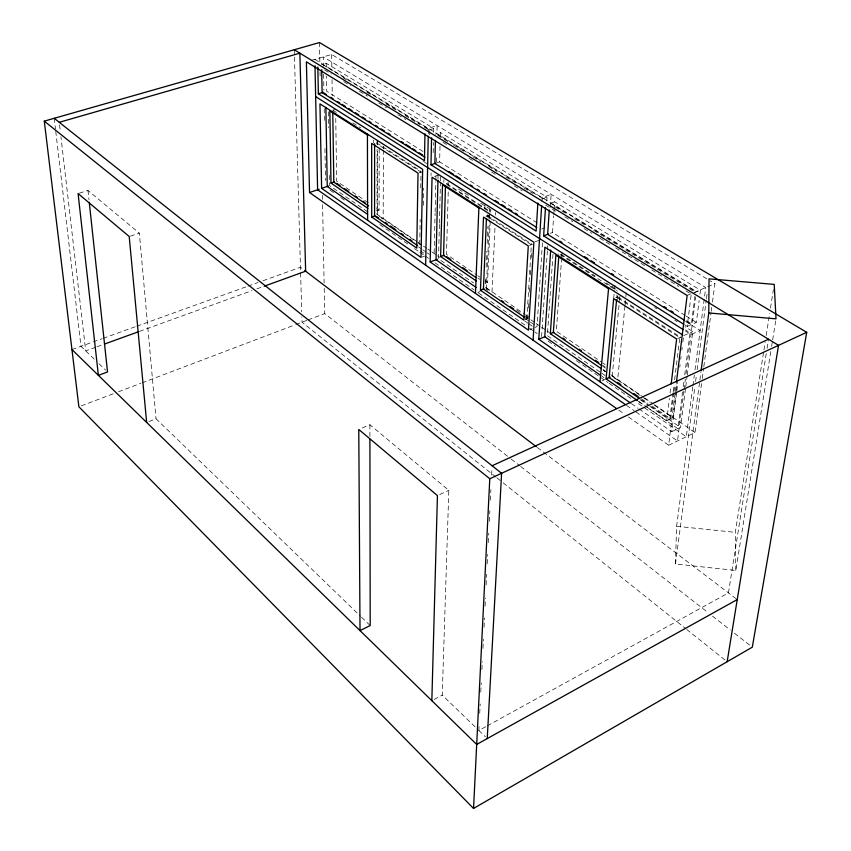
<?xml version="1.0" encoding="UTF-8"?>
<svg xmlns="http://www.w3.org/2000/svg" width="851" height="851" viewBox="0 0 851 851"><rect width="100%" height="100%" fill="white"/><g stroke="black" fill="none" stroke-linecap="round" stroke-linejoin="round"><path stroke-width="0.64" stroke-dasharray="4.25 3.19" d="M377.025 210.867L377.099 149.308M377.11 144.074L377.121 140.138M377.45 214.973L377.546 149.319M377.557 144.181L377.567 140.202M376.77 210.952L379.057 210.144L379.195 147.308M383.407 150.212L383.152 219.111L379.876 216.867M383.407 148.882L383.418 146.234M419.734 244.418L420.171 219.43M420.734 187.869L421.022 172.083L376.823 143.819M423.362 205.229L423.692 188.145M428.298 133.65L428.404 128.427L437.137 125.565L436.957 133.384M429.702 134.862L429.808 129.756L322.433 64.41M431.031 175.561L431.095 172.934M433.18 152.68L433.404 142.489M433.638 132.299L433.723 128.469L326.22 63.293L321.412 64.708M434.159 252.853L435.084 213.356M435.116 212.048L435.829 181.763M435.85 180.444L435.978 175.178M436.286 162.041L436.435 155.531M437.978 179.125L438.074 175.157M537.151 222.877L439.627 161.881L440.031 145.266M440.254 136.32L440.35 132.49L435.361 134.139M439.382 224.483L438.52 258.842L473.539 282.936M439.414 223.164L440.446 182.199M440.478 180.88L440.616 175.593M443.828 182.327L443.903 179.689M448.232 191.996L446.477 254.343L476.741 274.969M448.424 185.358L448.498 182.71L446.094 183.539M770.783 351.601L735.828 570.436L675.449 564.022L676.619 526.28L694.895 386.769M475.049 726.818L442.243 695.15L448.817 490.336L369.898 424.755L361.005 428.521M484.847 208.921L485.017 204.942L481.358 206.272M487.474 217.292L487.591 214.643M485.442 283.16L485.73 276.543M486.134 267.278L486.836 251.385M487.176 243.45L487.931 226.238M488.283 218.303L488.4 215.654M486.325 289L489.378 219.994M489.421 218.867L489.665 213.356M489.729 212.027L489.846 209.378M485.187 283.255L487.549 282.341L490.314 220.154M490.676 212.218L490.793 209.569L488.368 210.452M491.984 291.989L495.005 227.047M495.559 215.112L495.676 212.463M479.06 726.531L478.868 730.509L485.825 726.658M479.73 713.298L480.187 704.032M480.783 692.118L481.251 682.853M481.911 669.609L482.304 661.663M482.964 648.43L483.432 639.165M484.028 627.251L484.485 617.986M485.081 606.072L485.474 598.125M486.144 584.892L486.666 574.297M487.197 563.713L487.666 554.448M488.261 542.534L488.719 533.269M489.314 521.355L489.846 510.76M490.378 500.165L490.899 489.58M491.633 475.018L491.963 468.401M526.854 318.912L531.364 244.726L486.559 216.005M528.354 307.966L528.684 302.669M529.333 292.074L529.737 285.447M530.386 274.852L530.79 268.225M531.439 257.63L531.843 251.002M541.917 201.591L542.161 197.623L551.161 194.326L550.278 207.506M542.459 242.801L537.002 326.614L529.652 329.656M546.757 200.985L547.012 197.155L440.35 132.49M541.608 336.592L547.353 250.971M547.448 249.651L547.714 245.705M685.108 315.402L552.533 232.493L553.671 215.856M553.756 214.58L554.022 210.74M554.107 209.463L554.639 201.783L549.703 203.612M552.99 254.258L547.342 335.677L600.849 372.557M561.671 257.97L556.331 331.199L601.912 362.324M561.766 256.662L562.054 252.736L558.341 254.183M613.688 298.435L614.433 290.499M614.56 289.18L614.933 285.213M616.762 297.637L617.007 295.02M617.464 299.563L617.773 295.957M612.167 376.344L619.368 301.594M619.507 300.584L619.953 296.01L615.762 297.744M624.953 306.094L617.592 380.174L613.209 377.163M625.081 304.764L625.74 298.148M625.868 296.829L626.262 292.861M647.217 407.31L666.705 420.777L669.418 398.353M670.056 393.077L670.854 386.482M673.013 392.949L669.79 419.32L649.207 405.14M673.184 391.63L673.981 385.046M674.63 379.769L679.8 337.592L616.815 297.307M673.907 392.545L670.673 418.905L652.26 406.225M674.066 391.226L674.875 384.631M628.527 416.979L668.663 445.222L675.141 392.683M675.311 391.364L676.279 383.482M666.705 420.777L672.875 417.862L676.13 391.513M676.29 390.205L677.268 382.301M639.069 408.959L671.769 431.691L676.662 392.194M676.822 390.886L677.8 382.982M679.758 367.185L680.087 364.558M680.736 359.292L681.066 356.654M681.885 350.08L682.204 347.442M682.864 342.176L683.513 336.911M684.97 325.018L687.204 326.433L691.246 294.138L683.342 289.308M682.576 391.939L677.928 428.755L645.26 406.182M683.247 386.684L684.076 380.11M684.736 374.855L690.055 332.784L685.566 329.943M694.916 296.244L691.331 324.635L685.715 321.104M683.842 391.045L677.513 440.967L635.154 411.405M684.013 389.737L685.342 379.227M686.002 373.972L695.682 297.137M671.769 431.691L680.566 427.5L685.576 388.077M685.746 386.769L687.087 376.259M687.257 374.94L692.778 331.582L684.927 326.624M687.204 326.433L696.341 322.433L699.16 300.52M699.979 294.074L700.479 290.202L554.639 201.783M692.788 386.907L686.3 436.744L636.25 402.108M692.959 385.599L694.32 375.11M695.012 369.866L705.724 287.542L323.284 56.9L323.444 66.197M695.586 381.503L696.448 374.929M697.139 369.664L706.287 299.903M706.458 298.595L707.319 292.01M675.449 564.022L699.703 381.312M699.884 379.993L700.926 372.11M668.663 445.222L695.022 432.542L702.064 379.833M702.245 378.514L703.649 367.972M703.83 366.653L711.053 312.625M711.223 311.306L711.755 307.349M712.457 302.084L714.925 283.628L710.362 280.904M735.828 570.436L735.317 532.364L763.719 351.303M763.932 349.995L765.166 342.123M766.187 335.56L769.687 313.253M770.517 308.009L773.399 289.638M766.251 353.622L728.445 592.881L486.995 726.02M767.081 348.389L768.527 339.241M771.612 346.368L772.453 341.123M772.665 339.815L776.016 318.848M434.148 699.448L442.243 695.15M439.712 494.527L448.817 490.336M602.008 380.897L605.05 379.546M683.672 335.592L692.778 331.582M677.673 338.528L680.853 337.124M694.703 292.67L700.479 290.202M687.129 295.467L714.925 283.628M525.056 319.657L527.45 318.668M610.741 286.936L613.89 285.649M148.999 421.532L156.031 418.766L360.633 616.347M477.826 292.457L480.187 291.521M534.992 241.822L538.832 240.354M529.513 245.428L531.981 244.482M550.31 233.334L552.533 232.493M541.672 229.036L545.002 227.781M81.366 405.853L113.598 393.641M118.555 391.758L140.862 383.301M142.106 382.833L294.574 325.018M295.808 324.55L306.785 320.391M307.988 319.933L324.71 313.594L510.206 458.306M422.192 257.002L424.585 256.108M542.087 198.964L547.012 197.155M485.942 216.228L489.602 214.888M95.695 347.24L85.696 350.867L60.932 136.745M96.95 346.793L103.194 344.527M139.436 331.401L251.907 290.659M256.906 288.851L264.395 286.138M71.952 349.559L92.206 342.262M93.174 341.911L102.184 338.677M103.162 338.315L135.852 326.539M136.883 326.178L246.833 286.564M248.003 286.138L258.055 282.521M262.991 280.745L300.446 267.246L303.616 269.661M434.499 176.391L439.414 174.689M419.213 172.7L421.617 171.881M437.159 162.722L439.627 161.881M130.331 236.131L139.341 233.153L156.031 418.766M429.989 129.692L433.723 128.469M79.324 193.156L87.972 190.464L139.341 233.153M333.315 109.939L335.634 109.215M311.445 60.347L331.656 54.464L709.223 280.224M676.619 526.28L735.317 532.364M314.859 59.347L696.458 291.489M437.563 134.479L542.981 198.634M550.608 203.283L696.331 291.978M343.059 77.728L346.453 79.792M366.792 92.185L371.313 94.94M386.003 103.886L397.3 110.768M405.204 115.587L419.894 124.533M424.415 127.288L428.936 130.043M437.818 135.458L448.02 141.67M453.689 145.117L465.018 152.021M472.954 156.85L480.889 161.69M488.814 166.519L496.75 171.349M505.813 176.87L516.014 183.093M523.95 187.922L533.013 193.443M555.352 207.048L567.777 214.622M574.553 218.75L585.85 225.632M593.753 230.44L695.405 292.372M324.571 69.91L331.347 74.048M343.761 81.643L350.527 85.781M359.558 91.302L367.451 96.131M378.738 103.035L386.641 107.864M397.928 114.768L405.821 119.597M442.945 142.298L447.466 145.064M468.975 158.222L473.507 160.988M491.623 172.062L497.282 175.529M514.259 185.912L522.184 190.762M545.651 205.112L555.809 211.325M564.841 216.845L572.744 221.675M584.031 228.579L591.924 233.408M599.827 238.237L611.114 245.141M615.624 247.896L646.1 266.533M651.738 269.99L678.821 286.553M422.99 151.478L326.699 91.248L326.433 76.005M686.236 316.115L696.341 322.433M686.629 320.71L692.246 324.231M685.523 321.338L700.128 330.528L691.001 334.56L685.395 330.996M423.394 161.424L426.755 163.541M654.653 307.498L656.887 308.913M674.832 320.253L677.077 321.667M458.508 189.071L469.646 196.134M480.772 203.208L489.676 208.867M560.947 254.3L595.126 276.011M606.157 283.011L617.177 290.01M332.741 110.109L338.326 113.662M352.835 122.884L360.654 127.852M560.064 254.64L617.39 291.085M446.36 183.454L488.634 210.357M446.615 184.454L487.761 210.676M376.557 142.83L420.766 171.083M617.72 296.935L680.704 337.187M487.432 215.686L532.247 244.386M477.815 275.703L479.975 277.181M485.378 280.862L487.549 282.341M368.185 202.719L336.634 181.178L335.741 117.066M376.887 208.665L379.057 210.144M602.997 363.058L605.167 364.547M477.879 277.99L480.038 279.468M603.008 365.494L605.178 366.972M603.221 366.611L605.391 368.1M486.368 287.883L524.418 313.966M525.503 314.71L529.854 317.689M485.442 287.5L489.804 290.499M376.323 213.75L416.841 241.567M417.937 242.322L422.319 245.333M423.415 246.077L426.702 248.332M427.798 249.088L431.085 251.343M432.18 252.098L436.563 255.098M437.648 255.853L439.839 257.353M485.847 288.936L488.027 290.436M516.504 309.987L520.886 312.998M525.269 316.008L529.652 319.008M530.747 319.763L535.13 322.774M536.226 323.518L540.598 326.529M541.693 327.284L546.076 330.294M547.172 331.039L549.363 332.55M603.029 369.387L605.221 370.887M610.699 374.653L643.547 397.204M644.643 397.96L653.408 403.97M654.504 404.725L695.022 432.542M379.599 216.441L417.224 242.28M418.298 243.024L422.596 245.971M603.444 370.185L605.614 371.674M612.188 376.185L642.526 397.023M643.611 397.768L650.111 402.236M654.451 405.214L672.875 417.862M603.348 370.387L605.54 371.887M525.535 317.072L527.716 318.561M524.971 318.327L529.343 321.338M530.439 322.093L534.822 325.103M641.42 398.779L647.919 403.246M641.633 399.917L648.132 404.395M367.579 211.782L329.656 185.646L329.465 173.785M418.501 246.875L421.745 249.12M422.83 249.864L426.085 252.109M427.17 252.853L429.329 254.343M601.944 373.312L605.221 375.568M640.154 399.651L648.898 405.672M649.983 406.427L680.566 427.5M524.695 320.944L527.95 323.189M529.035 323.933L532.279 326.178M638.558 401.332L646.132 406.565M420.298 250.747L424.66 253.758M601.848 376.185L603.997 377.674M638.729 401.672L644.175 405.427M329.965 190.103L334.294 193.103M340.794 197.602L345.123 200.602M379.791 224.59L407.948 244.077M414.448 248.577L418.777 251.577M419.862 252.321L424.192 255.321M425.277 256.077L428.521 258.321M435.031 262.821L474.177 289.925M478.528 292.935L525.29 325.305M529.641 328.316L533.992 331.326M535.077 332.071L537.258 333.581M548.129 341.113L555.746 346.378M576.414 360.686L599.264 376.504M600.349 377.259L607.965 382.524M609.061 383.28L626.464 395.321M627.549 396.077L630.814 398.342M631.431 403.661L638.048 408.257M626.464 405.342L634.069 410.65M618.762 410.108L624.187 413.926M537.353 447.488L737.243 599.572M511.26 459.125L519.642 465.667M520.695 466.486L708.287 612.826M712.478 616.103L730.296 629.995M734.487 633.272L750.21 645.537M495.91 477.06L302.009 322.199L301.86 316.88M496.952 477.89L502.133 482.028M503.175 482.857L685.672 628.602M686.704 629.432L727.148 661.727M94.259 359.133L80.983 346.304L55.613 130.16M99.003 363.707L105.641 370.121M361.59 617.262L370.196 625.57M478.805 730.445L485.378 736.796M54.219 118.3L55.464 128.852M59.57 124.927L60.325 131.501M87.972 190.464L88.972 199.666M294.265 49.752L301.711 311.732M319.476 42.55L319.859 62.485M320.04 71.782L320.136 77.09M322.423 195.347L322.497 199.325M322.603 204.644L324.114 283.032M324.22 288.351L324.71 313.594M326.22 63.293L326.284 67.112M323.593 74.165L323.88 90.089M324.22 108.694L324.454 121.991M324.933 148.563L325.507 180.465M328.433 111.864L328.699 127.682M331.656 54.464L331.89 70.378M332.028 79.664L332.273 95.578M369.898 424.755L369.919 436.648M373.344 140.053L373.344 142.808"/><path stroke-width="1.28" d="M374.61 143.713L374.578 215.984L417.533 245.567M708.777 312.955L709.043 278.851L774.219 284.394L776.016 318.848L708.777 312.955L701.096 370.791M424.957 133.884L424.447 160.69L318.359 93.78L317.827 67.038M425.638 265.193L428.244 136.256M537.875 203.006L536.13 231.132L430.989 164.817L431.563 137.936M430.18 261.97L432.042 177.242L533.885 242.248L528.46 330.145L430.18 261.97L437.329 259.289M435.404 140.468L434.882 163.488L536.768 227.515M437.946 180.444L436.02 259.778L476.294 287.553M476.252 280.936L440.637 256.523L442.499 184.795L479.177 208.229M445.435 186.401L443.562 255.428L475.954 277.575M431.84 700.681L437.435 495.569L358.782 429.468L360.016 630.602L370.196 625.57L369.919 439.286M475.464 293.382L478.911 207.155M480.443 290.202L483.506 217.122L528.28 245.907L523.854 320.146L480.443 290.202L483.996 288.808M486.442 218.664L483.411 289.042L524.684 317.423M473.539 808.45L489.782 478.751L44.284 121.14L319.476 42.55L806.716 332.326L752.305 647.164L473.539 808.45L78.888 406.799L44.284 121.14M487.24 738.583L501.601 473.294L54.219 118.3M533.066 340.166L541.661 205.548M683.842 324.316L543.64 235.876L545.491 207.676M630.442 402.959L538.779 339.262L544.863 247.162L682.555 334.879M549.278 210.016L547.65 234.355L684.598 320.401M550.714 250.024L544.778 336.751L600.774 375.44M601.274 368.696L550.331 333.709L555.873 255.151L608.752 288.861M558.777 256.555L553.331 332.454L602.136 365.877M599.976 381.801L608.646 287.798M637.473 400.587L606.082 378.897L613.677 298.616L676.619 338.996L671.173 383.844M616.571 299.935L609.135 377.546L639.463 398.428M676.439 382.173L687.129 295.467L306.381 61.815L309.541 192.507L616.592 408.576M727.148 661.727L778.537 345.346L294.265 49.752M737.243 599.572L476.698 744.444L71.952 349.559M489.782 478.751L806.716 332.326M492.091 465.752L768.527 339.241M606.082 378.897L610.146 377.089M550.331 333.709L553.927 332.198M538.779 339.262L544.895 336.709M543.64 235.876L548.533 234.014M440.637 256.523L444.137 255.215M104.45 344.07L138.181 331.858M264.395 286.138L305.637 271.203L299.871 53.166L59.262 122.299M371.706 216.994L416.767 248.12L418.022 173.104L371.653 143.362L371.706 216.994L375.153 215.782M430.989 164.817L435.925 163.137M367.76 135.192L329.848 111.013L330.996 183.061L334.379 181.933M309.541 192.507L319.168 189.273M321.614 188.348L421.022 257.438L422.649 169.296L319.955 103.875L321.614 188.348L328.507 186.029M318.359 93.78L323.125 92.334M322.954 92.387L326.305 94.493M330.784 97.301L333.018 98.705M337.485 101.514L339.73 102.918M341.964 104.322L345.315 106.428M348.676 108.534L352.027 110.641M355.388 112.747L358.739 114.853M362.09 116.959L365.451 119.066M368.802 121.172L371.047 122.576M375.514 125.384L377.748 126.788M381.11 128.895L384.461 131.001M387.822 133.107L390.056 134.511M401.236 141.532L403.47 142.936M405.714 144.34L410.182 147.149M412.427 148.553L415.777 150.659M419.128 152.765L422.49 154.871M449.179 171.636L453.657 174.444M455.902 175.849L460.38 178.667M470.465 184.997L472.699 186.401M477.177 189.209L479.421 190.613M483.9 193.432L486.134 194.836M495.101 200.464L498.452 202.57M501.813 204.676L505.175 206.793M508.536 208.899L511.898 211.005M515.259 213.112L517.493 214.526M559.767 241.056L562.011 242.471M584.467 256.566L587.828 258.683M591.2 260.8L594.572 262.906M611.412 273.479L613.656 274.894M664.174 306.615L666.418 308.019M670.907 310.838L673.152 312.253M424.979 157.275L322.114 92.642L321.689 69.739M315.647 96.599L683.151 329.582M446.552 256.598L450.87 259.544M462.753 267.661L467.082 270.607M336.794 183.337L340.06 185.571M344.41 188.55L348.761 191.518M355.282 195.985L357.452 197.475M362.888 201.187L365.058 202.676M562.873 338.028L565.043 339.517M579.137 349.165L581.307 350.644M595.413 360.292L598.668 362.526M368.6 205.942L333.815 182.125L332.762 111.417M330.996 183.061L367.919 208.421M501.633 300.648L503.813 302.148M510.323 306.626L513.589 308.86M376.472 216.431L378.621 217.909M385.067 222.345L387.216 223.824M390.439 226.036L395.811 229.738M401.183 233.429L403.331 234.908M409.778 239.344L411.927 240.822M617.592 382.376L620.836 384.609M633.835 393.556L638.176 396.534M367.621 214.356L327.252 186.454L325.869 107.364M625.379 404.587L317.614 189.805L314.998 65.772M304.679 270.469L536.3 446.69M89.249 202.304L107.545 371.951L98.386 375.355L78.079 193.549L129.203 236.504L146.659 422.447M367.43 134.118L367.621 220.324"/></g></svg>
